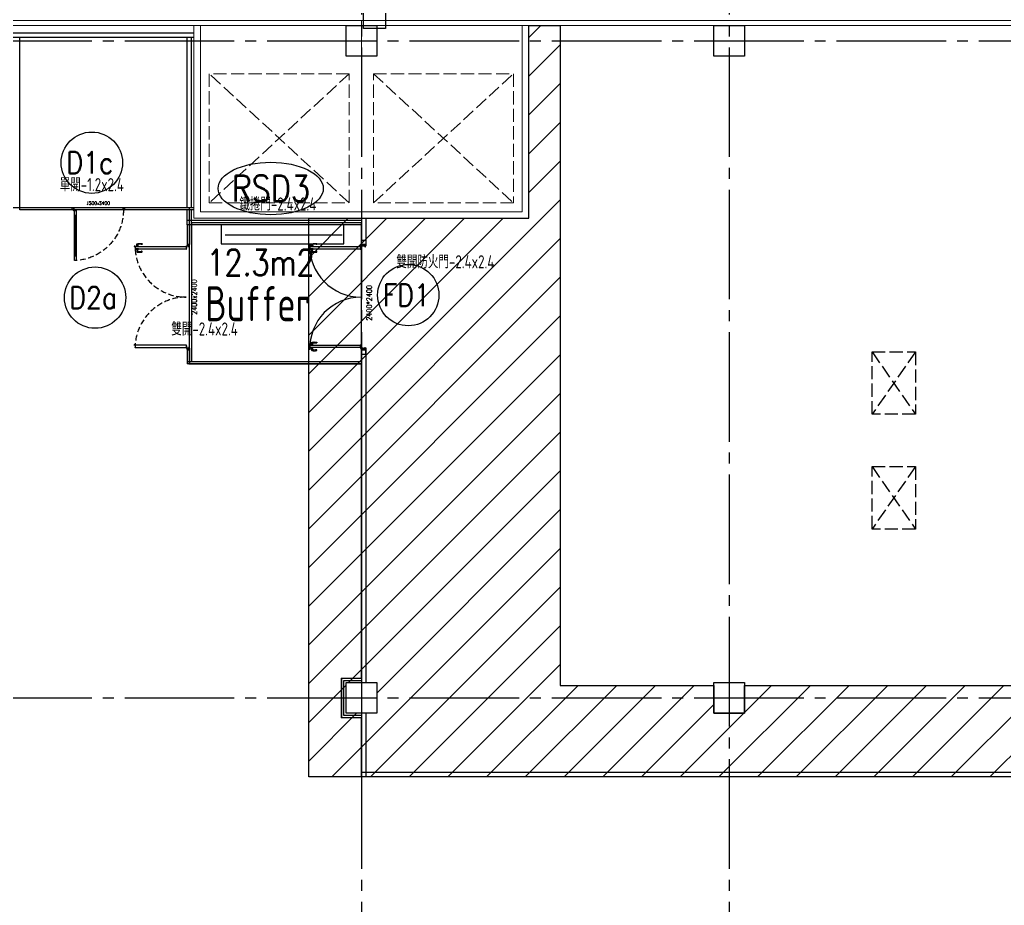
# Model space of a CAD drawing. Extents: x -960 to 27370, y -1283 to 11880.
# Drawn here: x 18540 to 20788, y 7027 to 9048 of the extents above; entities that cross this region are included whole.
import ezdxf
from ezdxf.enums import TextEntityAlignment as Align

# ---------------------------------------------------------------- set-up
doc = ezdxf.new("R2010")
doc.units = 0
doc.header["$LTSCALE"] = 100
for name, pattern in [('188K-SM-03-F10-ARCH-PA-Y2257103$0$AP5A-SM-03-F20-ARCH-PA-Y2230801+Y2230803$0$ALL-PA-TXT-Y2221201$0$DASHED', [19.05, 12.7, -6.35]), ('188K-SM-03-F10-ARCH-PA-Y2257103$0$DASHED', [19.05, 12.7, -6.35]), ('X-S-FAB-L10$0$COL-CEN-LIN', [3.25, 2.5, -0.25, 0.25, -0.25]), ('X-S-FAB-L10$0$HIDDEN', [0.4, 0.3, -0.1]), ('X-S-FAB-L10$0$TAI_虛線', [5.644, 2.822, -2.822])]:
    doc.linetypes.add(name, pattern=pattern)
for name, color, linetype in [('188K-SM-03-F10-ARCH-PA-Y2257103$0$K-0-Door-TXT', 53, 'Continuous'), ('188K-SM-03-F10-ARCH-PA-Y2257103$0$K-1小時防火門', 53, 'Continuous'), ('188K-SM-03-F10-ARCH-PA-Y2257103$0$K-AREA', 53, 'Continuous'), ('188K-SM-03-F10-ARCH-PA-Y2257103$0$K-Door', 53, 'Continuous'), ('188K-SM-03-F10-ARCH-PA-Y2257103$0$K-P1S-4.2-單抗', 53, 'Continuous'), ('188K-SM-03-F10-ARCH-PA-Y2257103$0$K-P2D-4.2-雙抗', 53, 'Continuous'), ('188K-SM-03-F10-ARCH-PA-Y2257103$0$K-TXT', 53, 'Continuous'), ('188K-SM-03-F10-ARCH-PA-Y2257103$0$K-岩棉 2hr 7.5-單抗', 53, 'Continuous'), ('188K-SM-03-F10-ARCH-PA-Y2257103$0$K-岩棉 2hr 7.5-非抗', 53, 'Continuous'), ('X-S-FAB-L10$0$0-DIM-TXT', 8, 'Continuous'), ('X-S-FAB-L10$0$04', 8, 'Continuous'), ('X-S-FAB-L10$0$A-OBJE-2D', 8, 'X-S-FAB-L10$0$HIDDEN'), ('X-S-FAB-L10$0$A-WALL-EX', 8, 'Continuous'), ('X-S-FAB-L10$0$A-WALL-IN', 8, 'Continuous'), ('X-S-FAB-L10$0$ASP_5', 8, 'Continuous'), ('X-S-FAB-L10$0$BLOCK', 8, 'Continuous'), ('X-S-FAB-L10$0$CCL', 8, 'X-S-FAB-L10$0$COL-CEN-LIN'), ('X-S-FAB-L10$0$COL-S', 8, 'Continuous'), ('X-S-FAB-L10$0$HATCH-L', 8, 'Continuous'), ('X-S-FAB-L10$0$OPEN-UP', 8, 'X-S-FAB-L10$0$HIDDEN'), ('X-S-FAB-L10$0$S-SLAB-SHOW', 8, 'Continuous')]:
    doc.layers.add(name, color=color, linetype=linetype)
doc.styles.add('188K-SM-03-F10-ARCH-PA-Y2257103$0$14P7-XFDP10$0$AA-TXT', font='simplex.shx', dxfattribs={"width": 0.8, "bigfont": 'chineset.shx'})
doc.styles.add('188K-SM-03-F10-ARCH-PA-Y2257103$0$AA-TXT', font='isocp.shx', dxfattribs={"width": 0.8, "bigfont": 'chineset.shx'})
doc.styles.add('188K-SM-03-F10-ARCH-PA-Y2257103$0$AP5A-SM-03-F20-ARCH-PA-Y2230801+Y2230803$0$ALL-PA-TXT-Y2221201$0$Standard', font='txt.shx', dxfattribs={"bigfont": 'chineset.shx'})
doc.styles.add('188K-SM-03-F10-ARCH-PA-Y2257103$0$Standard', font='txt.shx', dxfattribs={"bigfont": 'chineset.shx'})
doc.styles.add('X-S-FAB-L10$0$CHINA', font='simplex.shx', dxfattribs={"width": 0.75, "bigfont": 'chineset.shx'})
doc.styles.add('X-S-FAB-L10$0$Standard', font='', dxfattribs={"width": 0.8})
doc.styles.add('X-S-FAB-L10$0$TG_NOTE_TEXT', font='simplex.shx', dxfattribs={"width": 0.75, "bigfont": 'chineset.shx'})
doc.styles.get('X-S-FAB-L10$0$Standard').set_extended_font_data('Microsoft JhengHei')

# ---------------------------------------------------------------- blocks, each defined once
blk = doc.blocks.new('X-S-FAB-L10$0$FAB2-L05')
at = {"layer": 'X-S-FAB-L10$0$CCL'}
for p, q in [((-6840, 11005), (-6840, 0)), ((-6000, 11005), (-6000, 0)), ((-26880, 9720), (1210, 9720)), ((-26880, 8220), (1210, 8220))]:
    blk.add_line(p, q, dxfattribs=at)
at = {"layer": 'X-S-FAB-L10$0$COL-S'}
for points in [[(-6875, 9755), (-6805, 9755), (-6805, 9685), (-6875, 9685)], [(-6035, 9755), (-5965, 9755), (-5965, 9685), (-6035, 9685)], [(-6875, 8255), (-6805, 8255), (-6805, 8185), (-6875, 8185)], [(-6035, 8255), (-5965, 8255), (-5965, 8185), (-6035, 8185)]]:
    blk.add_lwpolyline(points, close=True, dxfattribs=at)
blk = doc.blocks.new('X-S-FAB-L10')
at = {"layer": 'X-S-FAB-L10$0$04'}
for p, q in [((19702.5, 8595), (19702.5, 9035)), ((19702.5, 9035), (19774, 9035)), ((19774, 9035), (19774, 7528.8)), ((19200, 8595), (19702.5, 8595)), ((19200, 7320), (19200, 8595)), ((19774, 7528.8), (20125, 7528.8)), ((20125, 7528.8), (20125, 7465)), ((20195, 7465), (20195, 7528.8)), ((20195, 7528.8), (20965, 7528.8)), ((20125, 7465), (20195, 7465)), ((21180, 7320), (19200, 7320))]:
    blk.add_line(p, q, dxfattribs=at)
at = {"layer": 'X-S-FAB-L10$0$A-OBJE-2D', "lineweight": 0}
for p, q in [((19292.5, 8630), (18972.5, 8925)), ((19292.5, 8925), (18972.5, 8630)), ((19292.5, 8925), (18972.5, 8925)), ((18972.5, 8925), (18972.5, 8630)), ((19292.5, 8630), (19292.5, 8925)), ((19347.5, 8630), (19667.5, 8925)), ((19347.5, 8925), (19667.5, 8630)), ((19347.5, 8630), (19347.5, 8925)), ((19347.5, 8925), (19667.5, 8925)), ((19667.5, 8925), (19667.5, 8630)), ((18972.5, 8630), (19292.5, 8630)), ((19047.5, 8610), (19232.5, 8610)), ((19667.5, 8630), (19347.5, 8630)), ((19407.5, 8610), (19592.5, 8610))]:
    blk.add_line(p, q, dxfattribs=at)
at = {"layer": 'X-S-FAB-L10$0$A-WALL-EX', "lineweight": 0}
blk.add_line((15170, 9046.5), (24360, 9046.5), dxfattribs=at)
at = {"layer": 'X-S-FAB-L10$0$A-WALL-EX', "lineweight": 0, "flags": 128}
blk.add_lwpolyline([(15155, 9035), (24363.5, 9035)], dxfattribs=at)
at = {"layer": 'X-S-FAB-L10$0$A-WALL-IN', "lineweight": 0}
for p, q in [((18952.5, 9035), (18937.5, 9035)), ((18937.5, 9035), (18937.5, 8610)), ((18952.5, 8610), (18952.5, 9035)), ((19702.5, 9035), (19687.5, 9035)), ((19687.5, 9035), (19687.5, 8610)), ((19702.5, 8610), (19702.5, 9035)), ((18937.5, 8595), (18937.5, 8610)), ((19687.5, 8610), (18952.5, 8610)), ((19702.5, 8595), (19702.5, 8610)), ((18937.5, 8595), (19702.5, 8595))]:
    blk.add_line(p, q, dxfattribs=at)
at = {"layer": 'X-S-FAB-L10$0$ASP_5'}
for p, q in [((19375, 9950), (19375, 9028)), ((19325, 9028), (19325, 9900)), ((19375, 9028), (19325, 9028))]:
    blk.add_line(p, q, dxfattribs=at)
at = {"layer": 'X-S-FAB-L10$0$COL-S'}
for p, q in [((19285, 9035), (19355, 9035)), ((19285, 8965), (19285, 9035)), ((19355, 9035), (19355, 8965)), ((20125, 9035), (20195, 9035)), ((20125, 8965), (20125, 9035)), ((20195, 9035), (20195, 8965)), ((19355, 8965), (19285, 8965)), ((20195, 8965), (20125, 8965)), ((19285, 7535), (19355, 7535)), ((19285, 7465), (19285, 7535)), ((19355, 7535), (19355, 7465)), ((20125, 7535), (20195, 7535)), ((20125, 7465), (20125, 7535)), ((20195, 7535), (20195, 7465)), ((19355, 7465), (19285, 7465)), ((20195, 7465), (20125, 7465))]:
    blk.add_line(p, q, dxfattribs=at)
at = {"layer": 'X-S-FAB-L10$0$HATCH-L', "linetype": 'Continuous'}
for p, q in [((19702.5, 9007.51), (19729.99, 9035)), ((19702.5, 8919.122), (19774, 8990.622)), ((19702.5, 8830.733), (19774, 8902.233)), ((19702.5, 8742.345), (19774, 8813.845)), ((19702.5, 8653.957), (19774, 8725.457)), ((19200, 8063.068), (19774, 8637.068)), ((19200, 8593.398), (19201.602, 8595)), ((19200, 8505.01), (19289.99, 8595)), ((19200, 8416.622), (19378.378, 8595)), ((19200, 8328.233), (19466.767, 8595)), ((19200, 8239.845), (19555.155, 8595)), ((19200, 8151.457), (19643.543, 8595)), ((19200, 7974.68), (19774, 8548.68)), ((19200, 7886.292), (19774, 8460.292)), ((19200, 7797.903), (19774, 8371.903)), ((19200, 7709.515), (19774, 8283.515)), ((19200, 7621.126), (19774, 8195.126)), ((19200, 7532.738), (19774, 8106.738)), ((19290.65, 7535), (19774, 8018.35)), ((19355, 7510.961), (19774, 7929.961)), ((19252.427, 7320), (19774, 7841.573)), ((19340.815, 7320), (19774, 7753.185)), ((19429.204, 7320), (19774, 7664.796)), ((19517.592, 7320), (19774, 7576.408)), ((19200, 7444.35), (19285, 7529.35)), ((19605.98, 7320), (19814.78, 7528.8)), ((19694.369, 7320), (19903.169, 7528.8)), ((19782.757, 7320), (19991.557, 7528.8)), ((19871.145, 7320), (20079.945, 7528.8)), ((20136.31, 7320), (20345.11, 7528.8)), ((20195, 7467.078), (20256.722, 7528.8)), ((20224.699, 7320), (20433.499, 7528.8)), ((20313.087, 7320), (20521.887, 7528.8)), ((20401.475, 7320), (20610.275, 7528.8)), ((20489.864, 7320), (20698.664, 7528.8)), ((20578.252, 7320), (20787.052, 7528.8)), ((20666.64, 7320), (20875.44, 7528.8)), ((20755.029, 7320), (20963.829, 7528.8)), ((19200, 7355.961), (19309.039, 7465)), ((19959.534, 7320), (20125, 7485.466)), ((20047.922, 7320), (20192.922, 7465))]:
    blk.add_line(p, q, dxfattribs=at)
at = {"layer": 'X-S-FAB-L10$0$OPEN-UP'}
for p, q in [((20486.078, 8289.964), (20585.079, 8289.964)), ((20486.078, 8147.464), (20486.078, 8289.964)), ((20486.078, 8289.964), (20585.079, 8147.464)), ((20585.079, 8289.964), (20486.078, 8147.464)), ((20585.079, 8289.964), (20585.079, 8147.464)), ((20585.079, 8147.464), (20486.078, 8147.464)), ((20486.079, 8028.063), (20585.079, 8028.063)), ((20486.079, 7885.563), (20486.079, 8028.063)), ((20486.079, 8028.063), (20585.079, 7885.563)), ((20585.079, 8028.063), (20486.079, 7885.563)), ((20585.079, 8028.063), (20585.079, 7885.563)), ((20585.079, 7885.563), (20486.079, 7885.563))]:
    blk.add_line(p, q, dxfattribs=at)
at = {"layer": 'X-S-FAB-L10$0$S-SLAB-SHOW', "linetype": 'X-S-FAB-L10$0$TAI_虛線', "lineweight": 0}
blk.add_line((19320, 9046.5), (19320, 8610), dxfattribs=at)
at = {"layer": 'X-S-FAB-L10$0$BLOCK'}
blk.add_blockref('X-S-FAB-L10$0$FAB2-L05', (26160, -720), dxfattribs=at)
at = {"style": 'X-S-FAB-L10$0$TG_NOTE_TEXT', "width": 0.5, "flags": 1}
for p in [(7463.301, 9020), (18268.251, 8649), (11197.77, 4800.167), (16485.801, 4800.167), (25420.27, 2635), (13360, 320.001, 0), (7463.301, -33.333)]:
    blk.add_attdef('WH', text='', height=20, dxfattribs=at).set_placement(p, align=Align.BOTTOM_LEFT)
at = {"width": 0.5}
for style, p in [('X-S-FAB-L10$0$TG_NOTE_TEXT', (7585, 9020)), ('X-S-FAB-L10$0$TG_NOTE_TEXT', (18389.95, 8649)), ('X-S-FAB-L10$0$TG_NOTE_TEXT', (11117.5, 4813.5)), ('X-S-FAB-L10$0$TG_NOTE_TEXT', (16607.5, 4813.5)), ('X-S-FAB-L10$0$TG_NOTE_TEXT', (25350, 2635)), ('X-S-FAB-L10$0$Standard', (13129.375, 325.001, 0)), ('X-S-FAB-L10$0$TG_NOTE_TEXT', (7585, -20))]:
    blk.add_attdef('DESC', text='', height=10, dxfattribs=dict(at, style=style)).set_placement(p, align=Align.BOTTOM_LEFT)
for tag, style, p in [('TYPE', 'X-S-FAB-L10$0$TG_NOTE_TEXT', (7619.286, 9020)), ('NO', 'X-S-FAB-L10$0$TG_NOTE_TEXT', (7650.095, 9020)), ('TYPE', 'X-S-FAB-L10$0$TG_NOTE_TEXT', (18424.236, 8649)), ('NO', 'X-S-FAB-L10$0$TG_NOTE_TEXT', (18455.045, 8649)), ('NO', 'X-S-FAB-L10$0$TG_NOTE_TEXT', (11088.595, 4813.5)), ('TYPE', 'X-S-FAB-L10$0$TG_NOTE_TEXT', (11151.786, 4813.5)), ('TYPE', 'X-S-FAB-L10$0$TG_NOTE_TEXT', (16641.786, 4813.5)), ('NO', 'X-S-FAB-L10$0$TG_NOTE_TEXT', (16672.595, 4813.5)), ('NO', 'X-S-FAB-L10$0$TG_NOTE_TEXT', (25313, 2635)), ('TYPE', 'X-S-FAB-L10$0$TG_NOTE_TEXT', (25350, 2635)), ('NO', 'X-S-FAB-L10$0$Standard', (13100, 320.001, 0)), ('TYPE', 'X-S-FAB-L10$0$Standard', (13129.375, 320.001, 0)), ('TYPE', 'X-S-FAB-L10$0$TG_NOTE_TEXT', (7619.286, -20)), ('NO', 'X-S-FAB-L10$0$TG_NOTE_TEXT', (7650.095, -20))]:
    blk.add_attdef(tag, text='', height=10, dxfattribs=dict(at, style=style)).set_placement(p, align=Align.BOTTOM_RIGHT)
at = {"style": 'X-S-FAB-L10$0$TG_NOTE_TEXT', "width": 0.5, "flags": 1}
for rotation, p in [(180, (43, 7480)), (180, (943, 7480)), (90, (24310, 3717.77)), (270, (17080, 1711.699))]:
    blk.add_attdef('WH', text='', height=20, rotation=rotation, dxfattribs=at).set_placement(p, align=Align.BOTTOM_LEFT)
at = {"width": 0.5}
for rotation, style, p in [(180, 'X-S-FAB-L10$0$Standard', (317.625, 7480)), (180, 'X-S-FAB-L10$0$Standard', (1217.625, 7480)), (90, 'X-S-FAB-L10$0$TG_NOTE_TEXT', (24310, 3647.5)), (270, 'X-S-FAB-L10$0$TG_NOTE_TEXT', (17080, 1605))]:
    blk.add_attdef('DESC', text='', height=10, rotation=rotation, dxfattribs=dict(at, style=style)).set_placement(p, align=Align.BOTTOM_LEFT)
for tag, rotation, style, p in [('TYPE', 180, 'X-S-FAB-L10$0$Standard', (317.625, 7480)), ('NO', 180, 'X-S-FAB-L10$0$Standard', (347, 7480)), ('TYPE', 180, 'X-S-FAB-L10$0$Standard', (1217.625, 7480)), ('NO', 180, 'X-S-FAB-L10$0$Standard', (1247, 7480)), ('TYPE', 90, 'X-S-FAB-L10$0$TG_NOTE_TEXT', (24310, 3647.5)), ('NO', 90, 'X-S-FAB-L10$0$TG_NOTE_TEXT', (24310, 3610.5)), ('TYPE', 270, 'X-S-FAB-L10$0$TG_NOTE_TEXT', (17080, 1605)), ('NO', 270, 'X-S-FAB-L10$0$TG_NOTE_TEXT', (17080, 1573))]:
    blk.add_attdef(tag, text='', height=10, rotation=rotation, dxfattribs=dict(at, style=style)).set_placement(p, align=Align.BOTTOM_RIGHT)
at = {"layer": 'X-S-FAB-L10$0$0-DIM-TXT', "style": 'X-S-FAB-L10$0$CHINA', "width": 0.75}
for p in [(667.414, 7855.1, -2689.4), (22627.353, 6728.814), (25644.722, 6728.814), (24778.787, 5569.051), (1118.252, 4980), (417.801, 4594.623), (23874.84, 4355), (22927.43, 4330.122), (23749.869, 3901.367), (417.801, 3765.236), (1118.252, 3730), (417.801, 3115.79), (536.882, 2227.832), (16908.994, 1782.652), (888.445, 880.466), (16977.43, 750), (18878.841, 750), (25641.221, 553.233), (21364.03, 526.894)]:
    blk.add_attdef('HIG', text='', height=80, dxfattribs=at).set_placement(p, align=Align.MIDDLE_LEFT)
blk = doc.blocks.new('188K-SM-03-F10-ARCH-PA-Y2257103$0$單開庫板門-1200x2400)圓型拉環鎖+輔助鎖)')
at = {"ltscale": 0.1}
for p, q in [((26008.6, -11403.6), (26004.5, -11403.6)), ((26004.5, -11403.6), (26004.5, -11414.1)), ((26004.5, -11414.1), (26004.5, -11415.3)), ((26004.5, -11414.1), (26008.6, -11414.1)), ((26004.5, -11415.4), (26004.6, -11415.5)), ((26008.6, -11414), (26004.6, -11414)), ((26004.6, -11414.3), (26004.6, -11414.2)), ((26004.6, -11415.3), (26004.6, -11414.5)), ((26004.7, -11414.1), (26006.5, -11414.1)), ((26005.1, -11414.4), (26004.7, -11414.4)), ((26004.7, -11414.5), (26005.1, -11414.5)), ((26004.7, -11414.5), (26004.7, -11506)), ((26004.7, -11506), (26004.7, -11414.5)), ((26004.7, -11414.5), (26004.7, -11414.5)), ((26004.7, -11415.4), (26004.7, -11415.3)), ((26005.2, -11414.4), (26005.2, -11414.4)), ((26006.5, -11414.1), (26006.6, -11414.1)), ((26006.6, -11414.1), (26006.6, -11414.1)), ((26006.6, -11414.1), (26008.4, -11414.1)), ((26008.4, -11414.4), (26008, -11414.4)), ((26008, -11414.4), (26008, -11414.4)), ((26008, -11414.5), (26008.4, -11414.5)), ((26008.4, -11506), (26008.4, -11414.5)), ((26008.4, -11414.5), (26008.4, -11414.5)), ((26008.4, -11414.5), (26008.4, -11506)), ((26008.4, -11415.3), (26008.4, -11415.4)), ((26008.5, -11414.2), (26008.5, -11414.3)), ((26008.5, -11414.5), (26008.5, -11415.3)), ((26008.5, -11415.5), (26008.6, -11415.4)), ((26008.6, -11414.1), (26008.6, -11403.6)), ((26008.6, -11415.3), (26008.6, -11414.1)), ((26008.6, -11506.4), (26004.5, -11506.4)), ((26004.5, -11506.4), (26004.5, -11518)), ((26004.7, -11506), (26004.7, -11506)), ((26008.4, -11506), (26008.4, -11506)), ((26008.6, -11518), (26008.6, -11506.4)), ((25999.5, -11519.7), (25999.5, -11523.2)), ((26002.5, -11519.1), (26000, -11519.1)), ((26000, -11523.7), (26002.4, -11523.7)), ((26002.4, -11523.7), (26004.1, -11522.6)), ((26002.9, -11518.5), (26002.6, -11518.5)), ((26002.6, -11518.5), (26002.6, -11521)), ((26002.6, -11521.9), (26002.6, -11519.3)), ((26002.6, -11521), (26002.9, -11521)), ((26003.4, -11521.9), (26002.6, -11521.9)), ((26002.9, -11521), (26002.9, -11518.5)), ((26003.3, -11522.2), (26003.3, -11522)), ((26003.3, -11522), (26003.4, -11522)), ((26004, -11522.2), (26003.3, -11522.2)), ((26008.3, -11517.5), (26003.6, -11517.5)), ((26003.6, -11517.5), (26003.6, -11517.7)), ((26003.6, -11517.7), (26008.3, -11517.7)), ((26004.1, -11521.9), (26003.9, -11521.9)), ((26003.9, -11522), (26004, -11522)), ((26004, -11522), (26004, -11522.2)), ((26004.2, -11522.4), (26004.2, -11521.9)), ((26004.5, -11518), (26008.6, -11518)), ((26008.3, -11517.7), (26008.3, -11517.5)), ((26114.8, -11521.9), (26115.1, -11521.9)), ((26114.8, -11522.4), (26114.8, -11521.9)), ((26114.9, -11522), (26114.9, -11522.2)), ((26115.1, -11522), (26114.9, -11522)), ((26114.9, -11522.2), (26115.7, -11522.2)), ((26116.6, -11523.7), (26114.9, -11522.6)), ((26115.5, -11521.9), (26116.3, -11521.9)), ((26115.7, -11522), (26115.5, -11522)), ((26115.7, -11522.2), (26115.7, -11522)), ((26116.3, -11521.9), (26116.3, -11519.3)), ((26116.5, -11519.1), (26119, -11519.1)), ((26119, -11523.7), (26116.6, -11523.7)), ((26119.5, -11519.7), (26119.5, -11523.2))]:
    blk.add_line(p, q, dxfattribs=at)
blk.add_lwpolyline([(26006.6, -11506.4), (26006.5, -11506.3), (26004.7, -11506.3, -0.414214), (26004.6, -11506.3), (26004.6, -11506.1, -0.414214), (26004.7, -11506.1), (26005.1, -11506.1, 0.414214), (26005.2, -11506.1), (26005.2, -11506, 0.414214), (26005.1, -11506), (26004.7, -11506, -0.414214), (26004.6, -11506), (26004.6, -11505.2, -0.414214), (26004.7, -11505.2), (26004.7, -11505.2, 0.414214), (26004.7, -11505.2), (26004.7, -11505, 0.72636), (26004.6, -11505), (26004.5, -11505.1, 0.158507), (26004.5, -11505.2), (26004.5, -11506.4, 0.414214), (26004.6, -11506.5), (26008.6, -11506.5, 0.414214), (26008.6, -11506.4), (26008.6, -11505.2, 0.158507), (26008.6, -11505.1), (26008.5, -11505, 0.72636), (26008.4, -11505), (26008.4, -11505.2, 0.414214), (26008.5, -11505.2, -0.414214), (26008.5, -11505.2), (26008.5, -11506, -0.414214), (26008.4, -11506), (26008, -11506, 0.414214), (26008, -11506), (26008, -11506.1, 0.414214), (26008, -11506.1), (26008.4, -11506.1, -0.414214), (26008.5, -11506.1), (26008.5, -11506.3, -0.414214), (26008.4, -11506.3), (26006.6, -11506.3)], format="xyb", close=True, dxfattribs=at)
for points in [[(25999.5, -11518.9), (25999.5, -11523.9)], [(26119.5, -11518.9), (26119.5, -11523.9)]]:
    blk.add_lwpolyline(points)
for centre, radius, start, end in [((26004.6, -11414.1), 0.0313, 90, 180), ((26004.6, -11415.3), 0.0313, 180, 216.0274), ((26004.7, -11414.2), 0.0313, 90, 180), ((26004.7, -11414.3), 0.0313, 180, 270), ((26004.7, -11414.5), 0.0313, 90, 180), ((26004.7, -11415.3), 0.0209, 180, 270), ((26004.7, -11415.4), 0.0313, 216.0274, 360), ((26004.7, -11415.3), 0.0209, 360, 90), ((26005.1, -11414.4), 0.0313, 270, 0), ((26005.1, -11414.4), 0.0313, 0, 90), ((26008, -11414.4), 0.0313, 90, 180), ((26008, -11414.4), 0.0313, 180, 270), ((26008.4, -11414.2), 0.0313, 360, 90), ((26008.4, -11414.3), 0.0313, 270, 0), ((26008.4, -11414.5), 0.0313, 0, 90), ((26008.5, -11415.3), 0.0209, 90, 180), ((26008.5, -11415.4), 0.0313, 180, 323.9726), ((26008.5, -11415.3), 0.0209, 270, 360), ((26008.6, -11414.1), 0.0313, 360, 90), ((26008.6, -11415.3), 0.0313, 323.9726, 360)]:
    blk.add_arc(centre, radius, start, end, dxfattribs=at)
at = {"linetype": '188K-SM-03-F10-ARCH-PA-Y2257103$0$AP5A-SM-03-F20-ARCH-PA-Y2230801+Y2230803$0$ALL-PA-TXT-Y2221201$0$DASHED', "ltscale": 0.01}
blk.add_arc((26001.1, -11518.7), 115.3, 359.8531, 85.8135, dxfattribs=at)
at = {"ltscale": 0.1}
for centre, major_axis, start_param, end_param in [((26000, -11519.7), (0.369, -0.369), 2.356194, 3.926991), ((26000, -11523.2), (-0.369, -0.369), 5.497787, 7.068583), ((26002.5, -11519.3), (0.111, -0.111), 7.068583, 8.63938), ((26003.4, -11521.9), (-0.0369, -0.0369), 0.785398, 3.926991), ((26003.9, -11521.9), (-0.0369, -0.0369), 3.926991, 7.068583), ((26004.1, -11521.9), (0.0369, -0.0369), 7.068583, 8.63938), ((26003.9, -11522.4), (0.221, -0.221), 6.162283, 7.068583), ((26114.8, -11521.9), (-0.0369, -0.0369), -2.356194, -0.785398), ((26115.1, -11522.4), (-0.221, -0.221), -0.785398, 0.120903), ((26115.1, -11521.9), (0.0369, -0.0369), -0.785398, 2.356194), ((26115.5, -11521.9), (0.0369, -0.0369), 2.356194, 5.497787), ((26116.5, -11519.3), (-0.111, -0.111), -2.356194, -0.785398), ((26119, -11519.7), (-0.369, -0.369), 2.356194, 3.926991), ((26119, -11523.2), (0.369, -0.369), -0.785398, 0.785398)]:
    blk.add_ellipse(centre, major_axis=major_axis, ratio=1, start_param=start_param, end_param=end_param, dxfattribs=at)
at = {"ltscale": 0.1, "extrusion": (0, 0, -1)}
blk.add_ellipse((26003.1, -11517.9), major_axis=(-0.516, 0.516), ratio=1, start_param=5.497787, end_param=11.780972, dxfattribs=at)
at = {"color": 8, "ltscale": 0.1, "style": '188K-SM-03-F10-ARCH-PA-Y2257103$0$AP5A-SM-03-F20-ARCH-PA-Y2230801+Y2230803$0$ALL-PA-TXT-Y2221201$0$Standard', "width": 0.85}
blk.add_text('1200*2400', height=8, dxfattribs=at).set_placement((26058.4, -11534.4), align=Align.MIDDLE_CENTER)
blk = doc.blocks.new('188K-SM-03-F10-ARCH-PA-Y2257103$0$雙開門-2400×2400')
for p, q in [((225.2, 117.7), (223.8, 117.6)), ((229.2, 117.7), (225.2, 117.7)), ((225.2, 115.5), (229.2, 115.5)), ((229.2, 119), (229.2, 114.1)), ((230, 119), (229.2, 119)), ((229.2, 114.1), (230, 114.1)), ((230, 114.1), (230, 119)), ((0, 2.5), (0, -2.5)), ((0, -1.9), (0, 1.9)), ((0.6, 2.5), (3, 2.5)), ((3, 2.5), (3, 0.2)), ((3, 0.2), (3, 0.2)), ((239.4, 2.5), (237, 2.5)), ((237, 2.5), (237, -0.2)), ((237, -0.2), (237, 0)), ((240, 2.5), (240, -2.5)), ((240, -1.9), (240, 1.9)), ((3, -2.5), (0.6, -2.5)), ((4.7, -1.9), (3, -2.5)), ((3.7, -0.6), (3.9, -0.6)), ((3.9, -0.6), (4, -0.6)), ((4.1, -0.7), (4, -0.7)), ((4, -0.7), (4, -1.5)), ((4, -1.5), (4.6, -1.5)), ((4.5, -0.2), (4.1, -0.2)), ((4.1, -0.7), (4.1, -0.7)), ((4.6, -0.7), (4.5, -0.7)), ((4.5, -0.7), (4.5, -0.7)), ((4.6, -0.6), (4.7, -0.6)), ((4.6, -1.5), (4.6, -0.7)), ((4.7, -0.6), (4.8, -0.6)), ((5, -0.8), (5, -1.5)), ((235, -0.8), (235, -1.5)), ((235.3, -0.6), (235.2, -0.6)), ((235.4, -0.6), (235.3, -0.6)), ((235.3, -1.9), (237, -2.5)), ((235.4, -1.5), (235.4, -0.7)), ((235.4, -0.7), (235.5, -0.7)), ((236, -1.5), (235.4, -1.5)), ((235.5, -0.2), (235.9, -0.2)), ((235.5, -0.7), (235.5, -0.7)), ((235.9, -0.7), (235.9, -0.7)), ((235.9, -0.7), (236, -0.7)), ((236.1, -0.6), (236, -0.6)), ((236, -0.7), (236, -1.5)), ((236.3, -0.6), (236.1, -0.6)), ((237, -2.5), (239.4, -2.5))]:
    blk.add_line(p, q)
for points in [[(10.9, 121.6), (10.9, 123.4), (10.9, 121.6), (4.3, 121.6), (4.3, 121.5), (4.7, 121.5), (4.7, 120.4, 0.414214), (4.8, 120.3), (5, 120.3), (5, 120.4), (4.9, 120.4), (4.9, 121.4), (5, 121.4), (5, 4.1), (4.9, 4.1), (4.9, 5.1), (5, 5.1), (5, 5.2), (4.8, 5.2, 0.414214), (4.7, 5.1), (4.7, 4, 0.414214), (4.8, 3.8), (10.2, 3.8, 0.414214), (10.3, 4), (10.3, 5.1, 0.414214), (10.2, 5.2), (10, 5.2), (10, 5.1), (10.1, 5.1), (10.1, 4.1), (10, 4.1), (10, 121.4), (10.1, 121.4), (10.1, 120.4), (10, 120.4), (10, 120.3), (10.2, 120.3, 0.414214), (10.3, 120.4), (10.3, 121.4), (11.1, 121.4, 0.414214), (11.1, 121.4), (11.1, 123.6, 0.414214), (11.1, 123.7), (10.3, 123.7), (10.3, 123.4), (10.9, 123.4)], [(235.9, 121.6), (235.9, 123.4), (235.9, 121.6), (229.3, 121.6), (229.3, 121.5), (229.7, 121.5), (229.7, 120.4, 0.414214), (229.8, 120.3), (230, 120.3), (230, 120.4), (229.9, 120.4), (229.9, 121.4), (230, 121.4), (230, 4.1), (229.9, 4.1), (229.9, 5.1), (230, 5.1), (230, 5.2), (229.8, 5.2, 0.414214), (229.7, 5.1), (229.7, 4, 0.414214), (229.8, 3.8), (235.2, 3.8, 0.414214), (235.3, 4), (235.3, 5.1, 0.414214), (235.2, 5.2), (235, 5.2), (235, 5.1), (235.1, 5.1), (235.1, 4.1), (235, 4.1), (235, 121.4), (235.1, 121.4), (235.1, 120.4), (235, 120.4), (235, 120.3), (235.2, 120.3, 0.414214), (235.3, 120.4), (235.3, 121.4), (236.1, 121.4, 0.414214), (236.1, 121.4), (236.1, 123.6, 0.414214), (236.1, 123.7), (235.3, 123.7), (235.3, 123.4), (235.9, 123.4)], [(235.8, 117.7), (239.8, 117.7), (241.2, 117.6, -0.327495), (242, 116.9, -0.089847), (242.2, 106.2, -1.144881), (240.3, 106.6, 0.137079), (240.3, 114.9, 0.349357), (239.8, 115.5), (235.8, 115.5)]]:
    blk.add_lwpolyline(points, format="xyb")
blk.add_lwpolyline([(235, 114.1), (235, 119), (235.8, 119), (235.8, 114.1)], close=True)
at = {"ltscale": 500}
for points in [[(3.3, 0.3), (3.3, 3.1), (3, 3.1), (3, 0.3)], [(8.5, 3.8), (4, 3.8), (4, 4.1), (8.5, 4.1)], [(231.5, 3.8), (236, 3.8), (236, 4.1), (231.5, 4.1)], [(236.7, -0.1), (236.7, 3.1), (237, 3.1), (237, -0.1)]]:
    blk.add_lwpolyline(points, close=True, dxfattribs=at)
at = {"linetype": '188K-SM-03-F10-ARCH-PA-Y2257103$0$DASHED', "ltscale": 0.01}
for centre, start, end in [((3.5, 5.1), 0, 85.9993), ((236.5, 5.1), 94.0007, 180)]:
    blk.add_arc(centre, 116.5, start, end, dxfattribs=at)
for centre, radius, start, end in [((0.6, 1.9), 0.598, 90, 180), ((3.9, 0.2), 0.855, 178.2453, 256.7344), ((236.3, 0), 0.659, 270, 360), ((239.4, 1.9), 0.598, 0, 90), ((0.6, -1.9), 0.598, 180, 270), ((4.3, -0.6), 0.427, 111.7868, 180), ((4, -0.7), 0.11, 360, 90), ((4.3, -0.6), 0.427, 0, 68.2132), ((4.6, -0.7), 0.11, 90, 180), ((4.5, -1.5), 0.5, 288.9704, 0), ((4.8, -0.8), 0.2, 0, 90), ((235.2, -0.8), 0.2, 90, 180), ((235.5, -1.5), 0.5, 180, 251.0296), ((235.7, -0.6), 0.427, 111.7868, 180), ((235.4, -0.7), 0.11, 360, 90), ((235.7, -0.6), 0.427, 0, 68.2132), ((236, -0.7), 0.11, 90, 180), ((239.4, -1.9), 0.598, 270, 360)]:
    blk.add_arc(centre, radius, start, end)
for centre, major_axis, start_param, end_param in [((252.5, 110.9), (-21.3, 21.3), 0.585307, 0.943734), ((223.9, 116.7), (0.624, 0.624), 0.866962, 2.13291), ((239.6, 110.8), (-10.9, 10.9), 0.51383, 1.058752), ((225.3, 114.9), (-0.417, 0.417), -0.669314, 0.675093), ((223.8, 106.3), (-0.707, 0.707), 0.872811, 4.284184)]:
    blk.add_ellipse(centre, major_axis=major_axis, ratio=1, start_param=start_param, end_param=end_param)
at = {"ltscale": 500, "extrusion": (0, 0, -1)}
blk.add_ellipse((3.5, 3.6), major_axis=(0.495, 0.495), ratio=1, start_param=3.926991, end_param=10.210176, dxfattribs=at)
at = {"ltscale": 500}
blk.add_ellipse((236.5, 3.6), major_axis=(-0.495, 0.495), ratio=1, start_param=3.926991, end_param=10.210176, dxfattribs=at)
at = {"color": 8, "style": '188K-SM-03-F10-ARCH-PA-Y2257103$0$14P7-XFDP10$0$AA-TXT', "width": 0.8}
blk.add_text('2400x2400', height=12, dxfattribs=at).set_placement((120, -13.5), align=Align.MIDDLE_CENTER)
blk = doc.blocks.new('188K-SM-03-F10-ARCH-PA-Y2257103$0$(FD1-6B)1hr雙開防火門-2400x2400')
for p, q in [((20.1, 125), (20.9, 125)), ((20.1, 120.1), (20.1, 125)), ((20.9, 120.1), (20.1, 120.1)), ((20.9, 125), (20.9, 120.1)), ((20.9, 123.7), (24.9, 123.7)), ((24.8, 121.5), (20.9, 121.5)), ((24.9, 123.7), (26.2, 123.6)), ((235.1, 123.7), (233.8, 123.6)), ((239.1, 123.7), (235.1, 123.7)), ((235.2, 121.5), (239.1, 121.5)), ((239.1, 125), (239.1, 120.1)), ((239.9, 125), (239.1, 125)), ((239.1, 120.1), (239.9, 120.1)), ((239.9, 120.1), (239.9, 125)), ((11.8, 0), (10, 0))]:
    blk.add_line(p, q)
for points in [[(14.3, 123.7), (10.3, 123.7), (8.9, 123.6, 0.327495), (8.1, 122.9, 0.089847), (7.9, 112.2, 1.144881), (9.8, 112.6, -0.137079), (9.8, 121, -0.349357), (10.3, 121.5), (14.3, 121.5)], [(14.2, 127.6), (14.2, 129.5), (14.2, 127.6), (20.8, 127.6), (20.8, 127.5), (20.3, 127.5), (20.3, 126.4, -0.414214), (20.2, 126.3), (20.1, 126.3), (20.1, 126.4), (20.2, 126.4), (20.2, 127.4), (20.1, 127.4), (20, 11.6), (20.1, 11.6), (20.1, 12.6), (20, 12.6), (20, 12.7), (20.2, 12.7, -0.414214), (20.3, 12.6), (20.3, 11.5, -0.414214), (20.2, 11.3), (14.8, 11.3, -0.414214), (14.7, 11.5), (14.7, 12.6, -0.414214), (14.8, 12.7), (15, 12.7), (15, 12.6), (14.9, 12.6), (14.9, 11.6), (15, 11.6), (15.1, 127.4), (14.9, 127.4), (14.9, 126.4), (15, 126.4), (15, 126.3), (14.9, 126.3, -0.414214), (14.8, 126.4), (14.8, 127.4), (14, 127.4, -0.414214), (13.9, 127.5), (13.9, 129.6, -0.414214), (14, 129.7), (14.8, 129.7), (14.8, 129.5), (14.2, 129.5)], [(245.8, 127.6), (245.8, 118.2), (245.8, 127.6), (239.2, 127.6), (239.2, 127.5), (239.7, 127.5), (239.7, 126.4, 0.414214), (239.8, 126.3), (239.9, 126.3), (239.9, 126.4), (239.8, 126.4), (239.8, 127.4), (239.9, 127.4), (240, 11.6), (239.9, 11.6), (239.9, 12.6), (240, 12.6), (240, 12.7), (239.8, 12.7, 0.414214), (239.7, 12.6), (239.7, 11.5, 0.414214), (239.8, 11.3), (245.2, 11.3, 0.414214), (245.3, 11.5), (245.3, 12.6, 0.414214), (245.2, 12.7), (245, 12.7), (245, 12.6), (245.1, 12.6), (245.1, 11.6), (245, 11.6), (244.9, 127.4), (245.1, 127.4), (245.1, 126.4), (245, 126.4), (245, 126.3), (245.1, 126.3, 0.414214), (245.2, 126.4), (245.2, 127.4), (246, 127.4, 0.414214), (246.1, 127.5), (246.1, 118.3, 0.414214), (246, 118.4), (245.2, 118.4), (245.2, 118.2), (245.8, 118.2)], [(245.7, 123.7), (249.7, 123.7), (251.1, 123.6, -0.327495), (251.9, 122.9, -0.089847), (252.1, 112.2, -1.144881), (250.2, 112.6, 0.137079), (250.2, 121, 0.349357), (249.7, 121.5), (245.7, 121.5)], [(14.7, 1.9, 0.306748), (14.5, 2.3), (14.1, 2.3, 0.306748), (13.9, 1.9), (14, 1.9, -0.414214), (14.1, 1.8), (14.1, 1.8), (14, 1.8), (14, 1), (14.6, 1), (14.6, 1.8), (14.5, 1.8), (14.5, 1.8, -0.414214), (14.6, 1.9), (14.7, 1.9), (14.8, 1.9, -0.414214), (15, 1.7), (15, 1, -0.320245), (14.7, 0.6), (13, 0), (10.6, 0, -0.414214), (10, 0.6), (10, 9.4, -0.414214), (10.6, 10), (13, 10), (13, 2.5), (13, 2.5, 0.414214), (13.7, 1.9), (13.9, 1.9)], [(245.3, 1.9, -0.306748), (245.5, 2.3), (245.9, 2.3, -0.306748), (246.1, 1.9), (246, 1.9, 0.414214), (245.9, 1.8), (245.9, 1.8), (246, 1.8), (246, 1), (245.4, 1), (245.4, 1.8), (245.5, 1.8), (245.5, 1.8, 0.414214), (245.4, 1.9), (245.3, 1.9), (245.2, 1.9, 0.414214), (245, 1.7), (245, 1, 0.320245), (245.3, 0.6), (247, 0), (249.4, 0, 0.414214), (250, 0.6), (250, 9.4, 0.414214), (249.4, 10), (247, 10), (247, 2.5), (247, 2.5, -0.414214), (246.3, 1.9), (246.1, 1.9)]]:
    blk.add_lwpolyline(points, format="xyb")
for points in [[(15.1, 120.1), (15.1, 125), (14.3, 125), (14.3, 120.1)], [(244.9, 120.1), (244.9, 125), (245.7, 125), (245.7, 120.1)], [(10, 10), (0, 10), (0, 0), (10, 0)], [(13, 10), (10, 10), (10, 0), (13, 0)], [(247, 10), (250, 10), (250, 0), (247, 0)], [(250, 10), (260, 10), (260, 0), (250, 0)]]:
    blk.add_lwpolyline(points, close=True)
at = {"ltscale": 500}
for points in [[(13.3, 6.1), (13.3, 10.6), (13, 10.6), (13, 6.1)], [(18.5, 11.3), (14, 11.3), (14, 11.6), (18.5, 11.6)], [(241.5, 11.3), (246, 11.3), (246, 11.6), (241.5, 11.6)], [(246.7, 6.1), (246.7, 10.6), (247, 10.6), (247, 6.1)]]:
    blk.add_lwpolyline(points, close=True, dxfattribs=at)
for centre, radius, start, end in [((13.5, 11.1), 116.5, 0, 91.721), ((246.7, 11.1), 116.7, 88.3802, 180)]:
    blk.add_arc(centre, radius, start, end)
at = {"extrusion": (0, 0, -1)}
for centre, major_axis, start_param, end_param in [((24.7, 120.9), (-0.417, 0.417), 0.901482, 2.245889), ((26.3, 112.3), (0.707, 0.707), 0.872811, 4.284184), ((10.4, 116.8), (10.9, 10.9), 0.51383, 1.058752), ((26.2, 122.7), (-0.624, 0.624), 0.866962, 2.13291), ((-2.5, 117), (21.3, 21.3), 0.585307, 0.943734)]:
    blk.add_ellipse(centre, major_axis=major_axis, ratio=1, start_param=start_param, end_param=end_param, dxfattribs=at)
for centre, major_axis, start_param, end_param in [((262.5, 117), (-21.3, 21.3), 0.585307, 0.943734), ((233.7, 112.3), (-0.707, 0.707), 0.872811, 4.284184), ((233.8, 122.7), (0.624, 0.624), 0.866962, 2.13291), ((249.6, 116.8), (-10.9, 10.9), 0.51383, 1.058752), ((235.3, 120.9), (0.417, 0.417), 0.901482, 2.245889)]:
    blk.add_ellipse(centre, major_axis=major_axis, ratio=1, start_param=start_param, end_param=end_param)
at = {"ltscale": 500, "extrusion": (0, 0, -1)}
blk.add_ellipse((13.5, 11.1), major_axis=(0.495, 0.495), ratio=1, start_param=3.926991, end_param=10.210176, dxfattribs=at)
at = {"ltscale": 500}
blk.add_ellipse((246.5, 11.1), major_axis=(-0.495, 0.495), ratio=1, start_param=3.926991, end_param=10.210176, dxfattribs=at)
at = {"color": 8, "style": '188K-SM-03-F10-ARCH-PA-Y2257103$0$Standard', "width": 0.85}
blk.add_text('2400*2400', height=12, dxfattribs=at).set_placement((76.2, -13.7))
blk = doc.blocks.new('188K-SM-03-F10-ARCH-PA-Y2257103$0$鐵捲門2.8X2.8')
blk.add_line((-3.9, -23.7), (-271.1, -23.7, 0))
blk.add_lwpolyline([(-280, -43.1), (0, -43.1), (0, 0), (-280, 0), (-280, -43.1)])
blk = doc.blocks.new('188K-SM-03-F10-ARCH-PA-Y2257103')
at = {"layer": '188K-SM-03-F10-ARCH-PA-Y2257103$0$K-AREA', "const_width": 3, "elevation": 0}
blk.add_lwpolyline([(4365, 8630), (17585, 8630), (17585, 8619), (18927.5, 8619), (18927.5, 8262.5), (19320, 8262.5), (19320, 7545), (19275, 7545), (19275, 7455), (19320, 7455), (19320, 7320), (21650, 7320), (21650, 5950), (24305, 5950), (24305, 5575), (23575, 5575), (23575, 5050), (23490, 5050), (23490, 4550), (23470, 4550), (23470, 3572.5), (24305, 3572.5), (24305, 2070)], dxfattribs=at)
blk.add_lwpolyline([(18932.5, 8585), (19320, 8585), (19320, 8267.5), (18932.5, 8267.5)], close=True, dxfattribs=at)
at = {"layer": '188K-SM-03-F10-ARCH-PA-Y2257103$0$K-P1S-4.2-單抗'}
for p, q in [((18937.5, 8619, 0), (18540, 8619, 0)), ((18937.5, 8614, 0), (18540, 8614, 0))]:
    blk.add_line(p, q, dxfattribs=at)
for points in [[(19320, 7455), (19275, 7455), (19275, 7545), (19320, 7545)], [(19320, 7460), (19280, 7460), (19280, 7540), (19320, 7540)]]:
    blk.add_lwpolyline(points, dxfattribs=at)
at = {"layer": '188K-SM-03-F10-ARCH-PA-Y2257103$0$K-P2D-4.2-雙抗'}
for p, q in [((18922.5, 8580, 0), (18922.5, 8535, 0)), ((18927.5, 8580, 0), (18927.5, 8535, 0)), ((18922.5, 8295, 0), (18922.5, 8262.5, 0)), ((18927.5, 8295, 0), (18927.5, 8262.5, 0)), ((19320, 8267.5), (18922.5, 8267.5)), ((19320, 8262.5), (18922.5, 8262.5))]:
    blk.add_line(p, q, dxfattribs=at)
at = {"layer": '188K-SM-03-F10-ARCH-PA-Y2257103$0$K-TXT'}
for centre in [(18704.7, 8721.9, 0), (18712.2, 8413.8, 0), (19427.2, 8419.6, 0)]:
    blk.add_circle(centre, 70, dxfattribs=at)
blk.add_ellipse((19113.2, 8662.9, 0), major_axis=(120, 0), ratio=0.5, dxfattribs=at)
at = {"layer": '188K-SM-03-F10-ARCH-PA-Y2257103$0$K-岩棉 2hr 7.5-單抗'}
for p, q in [((18922.5, 8580, 0), (18922.5, 8614, 0)), ((18932.5, 8580, 0), (18932.5, 8614, 0)), ((19320, 8590, 0), (18922.5, 8590, 0)), ((19320, 8595), (19320, 8535)), ((19330, 8595), (19330, 8535)), ((19320, 8580, 0), (18922.5, 8580, 0)), ((19320, 8295), (19320, 7535)), ((19330, 8295), (19330, 7535)), ((19320, 7465), (19320, 7320)), ((19330, 7465), (19330, 7320)), ((21359.5, 7330), (19320, 7330)), ((21359.5, 7320), (19320, 7320))]:
    blk.add_line(p, q, dxfattribs=at)
at = {"layer": '188K-SM-03-F10-ARCH-PA-Y2257103$0$K-岩棉 2hr 7.5-非抗'}
for p, q in [((18937.5, 9017.5, 0), (18525, 9017.5, 0)), ((18937.5, 9007.5, 0), (18525, 9007.5, 0)), ((18540, 8614, 0), (18540, 9007.5, 0)), ((18922.5, 8619, 0), (18922.5, 9007.5, 0)), ((18932.5, 8619, 0), (18932.5, 9007.5, 0))]:
    blk.add_line(p, q, dxfattribs=at)
at = {"layer": '188K-SM-03-F10-ARCH-PA-Y2257103$0$K-1小時防火門', "rotation": 90}
blk.add_blockref('188K-SM-03-F10-ARCH-PA-Y2257103$0$(FD1-6B)1hr雙開防火門-2400x2400', (19330, 8285), dxfattribs=at)
at = {"layer": '188K-SM-03-F10-ARCH-PA-Y2257103$0$K-Door', "xscale": -1, "rotation": 180}
blk.add_blockref('188K-SM-03-F10-ARCH-PA-Y2257103$0$單開庫板門-1200x2400)圓型拉環鎖+輔助鎖)', (-7339.5, -2904.9, 0), dxfattribs=at)
at = {"layer": '188K-SM-03-F10-ARCH-PA-Y2257103$0$K-Door'}
blk.add_blockref('188K-SM-03-F10-ARCH-PA-Y2257103$0$鐵捲門2.8X2.8', (19280, 8580, 0), dxfattribs=at)
at = {"layer": '188K-SM-03-F10-ARCH-PA-Y2257103$0$K-Door', "rotation": 89.99999999999999}
blk.add_blockref('188K-SM-03-F10-ARCH-PA-Y2257103$0$雙開門-2400×2400', (18925, 8295, 0), dxfattribs=at)
at = {"layer": '188K-SM-03-F10-ARCH-PA-Y2257103$0$K-0-Door-TXT', "style": '188K-SM-03-F10-ARCH-PA-Y2257103$0$AA-TXT', "width": 0.8}
for s, p in [('單開-1.2x2.4', (18704.7, 8671.7, 0)), ('鐵捲門-2.4x2.4', (19129.4, 8627.6, 0)), ('雙開防火門-2.4x2.4', (19511.9, 8495.7)), ('雙開-2.4x2.4', (18962.1, 8342.3, 0))]:
    blk.add_text(s, height=30, dxfattribs=at).set_placement(p, align=Align.MIDDLE_CENTER)
at = {"layer": '188K-SM-03-F10-ARCH-PA-Y2257103$0$K-AREA', "style": '188K-SM-03-F10-ARCH-PA-Y2257103$0$Standard', "width": 0.8}
blk.add_text('12.3m2', height=60, dxfattribs=at).set_placement((18966.4, 8464))
at = {"layer": '188K-SM-03-F10-ARCH-PA-Y2257103$0$K-TXT', "style": '188K-SM-03-F10-ARCH-PA-Y2257103$0$Standard', "width": 0.85}
for s, height, p in [('D1c', 50, (18700.3, 8721.9, 0)), ('RSD3', 60, (19113.2, 8662.9, 0)), ('D2a', 50, (18707.8, 8413.8, 0)), ('FD1', 50, (19422.8, 8419.6, 0))]:
    blk.add_text(s, height=height, dxfattribs=at).set_placement(p, align=Align.MIDDLE)
at = {"layer": '188K-SM-03-F10-ARCH-PA-Y2257103$0$K-TXT', "style": '188K-SM-03-F10-ARCH-PA-Y2257103$0$AA-TXT', "width": 0.8}
blk.add_text('Buffer', height=80, dxfattribs=at).set_placement((19084, 8400), align=Align.MIDDLE_CENTER)

msp = doc.modelspace()

# ---------------------------------------------------------------- block references
for name in ['X-S-FAB-L10', '188K-SM-03-F10-ARCH-PA-Y2257103']:
    msp.add_blockref(name, (0, 0))

doc.saveas('drawing.dxf')
